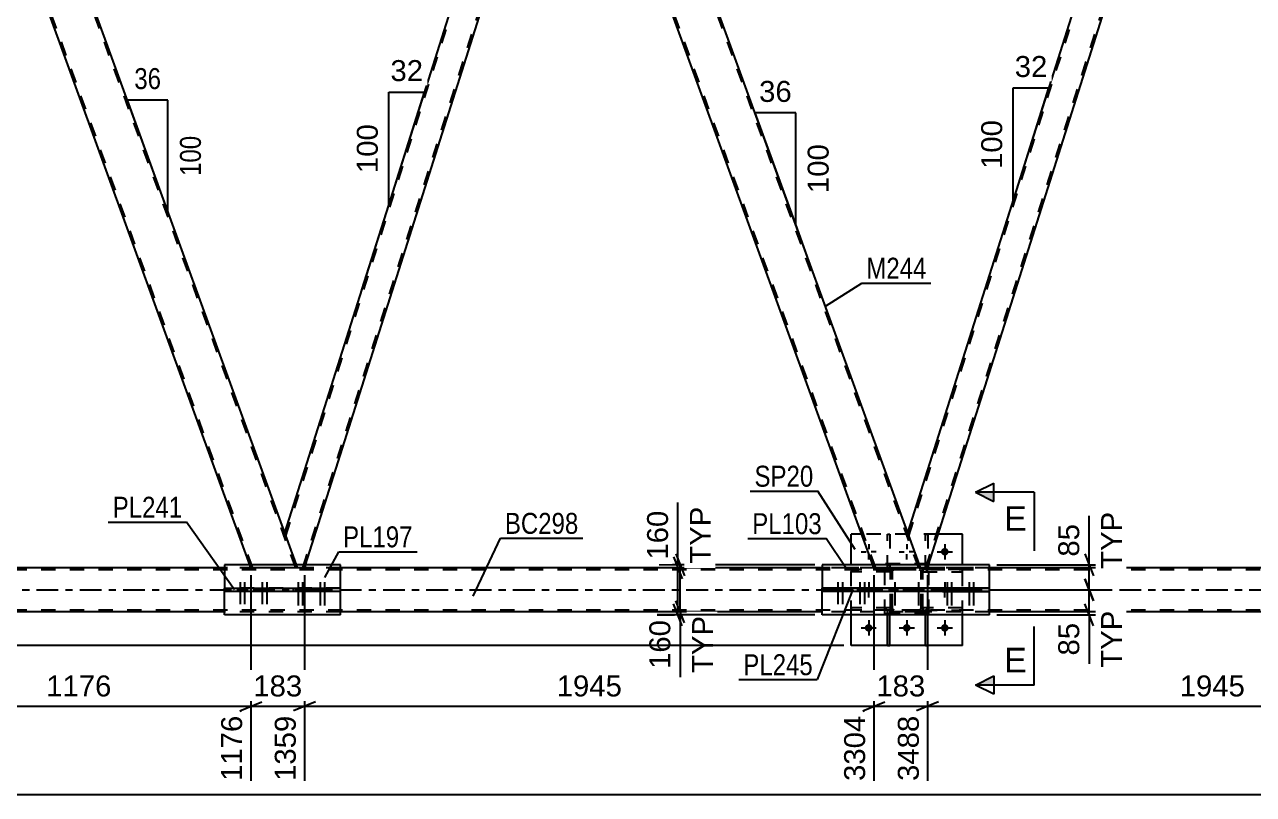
# Model space of a CAD drawing. Header units: millimetres. Extents: x -68 to 773, y -404 to 190.
# Drawn here: x 45.9 to 213.8, y -152.9 to -47.8 of the extents above; entities that cross this region are included whole.
import ezdxf

# ---------------------------------------------------------------- set-up
doc = ezdxf.new("R2010")
doc.units = ezdxf.units.MM
doc.linetypes.add('DXK_LINE_DOT2', pattern=[3.9198, 1.9599, -1.9599])
doc.linetypes.add('DXK_LINE_DOT3', pattern=[5.9187, 2.979, -0.9799, 0.9799, -0.9799])
doc.styles.add('Arial', font='ARIAL.TTF', dxfattribs={"height": 0.2})
doc.styles.add('Arial Narrow', font='ARIALN.TTF', dxfattribs={"height": 0.2})

# ---------------------------------------------------------------- blocks, each defined once
blk = doc.blocks.new('Part-318892922-3885 - 3449')
at = {"color": 7, "linetype": 'DXK_LINE_DOT2'}
for p, q in [((174.03, -122.23), (168.63, -122.23)), ((168.63, -122.23), (168.63, -122.55)), ((168.63, -122.55), (174.03, -122.55)), ((169.23, -122.55), (169.23, -122.23)), ((174.03, -122.55), (174.03, -122.23))]:
    blk.add_line(p, q, dxfattribs=at)
blk = doc.blocks.new('Bolt-318892922-3705 - 3449')
at = {"linetype": 'Continuous'}
for points in [[(172.3, -124.75), (171.58, -124.75), (171.58, -125.23), (172.3, -125.23)], [(172.9, -124.75), (172.18, -124.75), (172.18, -125.23), (172.9, -125.23)], [(175.31, -124.75), (174.59, -124.75), (174.59, -125.23), (175.31, -125.23)], [(175.91, -124.75), (175.19, -124.75), (175.19, -125.23), (175.91, -125.23)]]:
    blk.add_hatch(color=1, dxfattribs=at).paths.add_polyline_path(points)
at = {"color": 1, "linetype": 'Continuous'}
for p, q in [((171.94, -123.95), (171.94, -127.15)), ((172.54, -123.95), (172.54, -127.15)), ((174.95, -123.95), (174.95, -127.15)), ((175.55, -123.95), (175.55, -127.15)), ((171.58, -124.75), (171.58, -125.23)), ((172.18, -124.75), (172.18, -125.23)), ((172.3, -124.75), (172.3, -125.23)), ((172.9, -124.75), (172.9, -125.23)), ((174.59, -124.75), (174.59, -125.23)), ((175.19, -124.75), (175.19, -125.23)), ((175.31, -124.75), (175.31, -125.23)), ((175.91, -124.75), (175.91, -125.23))]:
    blk.add_line(p, q, dxfattribs=at)
blk = doc.blocks.new('Part-318892922-3559 - 3449')
at = {"color": 7, "linetype": 'DXK_LINE_DOT2'}
for p, q in [((39.87, -3), (33.49, -3)), ((33.64, -3.41), (33.49, -3)), ((77.06, -122), (33.74, -3)), ((82.94, -122), (39.62, -3)), ((40.02, -3.41), (39.87, -3)), ((76.81, -122), (76.66, -121.59)), ((83.19, -122), (76.81, -122)), ((83.19, -122), (83.05, -121.59))]:
    blk.add_line(p, q, dxfattribs=at)
at = {"color": 2, "linetype": 'Continuous'}
for p, q in [((76.66, -121.59), (33.64, -3.41)), ((83.05, -121.59), (40.02, -3.41))]:
    blk.add_line(p, q, dxfattribs=at)
blk = doc.blocks.new('Part-318892922-3564 - 3449')
at = {"color": 7, "linetype": 'DXK_LINE_DOT2'}
for p, q in [((125.02, -3), (118.63, -3)), ((118.78, -3.4), (118.63, -3)), ((162.2, -122), (118.89, -3)), ((168.07, -122), (124.76, -3)), ((125.16, -3.4), (125.02, -3)), ((161.94, -122), (161.79, -121.59)), ((168.33, -122), (161.94, -122)), ((168.33, -122), (168.18, -121.59))]:
    blk.add_line(p, q, dxfattribs=at)
at = {"color": 2, "linetype": 'Continuous'}
for p, q in [((161.79, -121.59), (118.78, -3.4)), ((168.18, -121.59), (125.16, -3.4))]:
    blk.add_line(p, q, dxfattribs=at)
blk = doc.blocks.new('Part-318892922-3977 - 3449')
at = {"color": 7, "linetype": 'DXK_LINE_DOT2'}
for p, q in [((164.1, -127.76), (163.78, -127.76)), ((163.78, -128.39), (163.78, -127.76)), ((163.78, -128.36), (164.1, -128.36)), ((164.1, -128.39), (164.1, -127.76))]:
    blk.add_line(p, q, dxfattribs=at)
at = {"color": 2, "linetype": 'Continuous'}
for p, q in [((163.78, -132.59), (163.78, -128.39)), ((164.1, -132.59), (164.1, -128.39)), ((163.78, -132.59), (164.1, -132.59))]:
    blk.add_line(p, q, dxfattribs=at)
blk = doc.blocks.new('Part-318892922-3979 - 3449')
at = {"color": 7, "linetype": 'DXK_LINE_DOT2'}
for p, q in [((169.43, -121.46), (163.43, -121.46)), ((163.43, -128.26), (163.43, -121.46)), ((169.43, -121.52), (169.43, -121.46)), ((169.43, -128.26), (169.43, -121.59)), ((169.43, -128.26), (163.43, -128.26))]:
    blk.add_line(p, q, dxfattribs=at)
at = {"color": 2, "linetype": 'Continuous'}
blk.add_line((169.43, -121.59), (169.43, -121.52), dxfattribs=at)
blk = doc.blocks.new('Part-318892922-4069 - 3449')
at = {"color": 7, "linetype": 'DXK_LINE_DOT2'}
for p, q in [((174.03, -127.43), (168.63, -127.43)), ((168.63, -127.43), (168.63, -127.75)), ((169.23, -127.75), (169.23, -127.43)), ((174.03, -127.75), (174.03, -127.43)), ((168.63, -127.75), (174.03, -127.75))]:
    blk.add_line(p, q, dxfattribs=at)
blk = doc.blocks.new('Part-318892922-3625 - 3449')
at = {"color": 2, "linetype": 'Continuous'}
for p, q in [((73.19, -124.75), (73.19, -124.75)), ((73.19, -124.75), (79.61, -124.75)), ((73.19, -125.23), (73.19, -124.75)), ((79.61, -125.23), (73.19, -125.23)), ((79.61, -124.75), (82.61, -124.75)), ((79.61, -124.75), (79.61, -125.23)), ((82.61, -125.23), (79.61, -125.23)), ((82.61, -124.75), (89.04, -124.75)), ((82.61, -124.75), (82.61, -125.23)), ((89.04, -125.23), (82.61, -125.23)), ((89.04, -124.75), (89.04, -124.75)), ((89.04, -125.23), (89.04, -124.75))]:
    blk.add_line(p, q, dxfattribs=at)
at = {"color": 7, "linetype": 'DXK_LINE_DOT2'}
for p, q in [((89.04, -124.75), (73.19, -124.75)), ((73.19, -124.75), (73.19, -124.75)), ((89.04, -125.23), (73.19, -125.23)), ((89.04, -124.75), (89.04, -124.75))]:
    blk.add_line(p, q, dxfattribs=at)
blk = doc.blocks.new('Bolt-318892922-3643 - 3449')
at = {"linetype": 'Continuous'}
for points in [[(83.62, -124.75), (82.9, -124.75), (82.9, -125.23), (83.62, -125.23)], [(84.22, -124.75), (83.5, -124.75), (83.5, -125.23), (84.22, -125.23)], [(86.63, -124.75), (85.91, -124.75), (85.91, -125.23), (86.63, -125.23)], [(87.23, -124.75), (86.51, -124.75), (86.51, -125.23), (87.23, -125.23)]]:
    blk.add_hatch(color=1, dxfattribs=at).paths.add_polyline_path(points)
at = {"color": 1, "linetype": 'Continuous'}
for p, q in [((83.26, -123.95), (83.26, -127.15)), ((83.86, -123.95), (83.86, -127.15)), ((86.27, -123.95), (86.27, -127.15)), ((86.87, -123.95), (86.87, -127.15)), ((82.9, -124.75), (82.9, -125.23)), ((83.5, -124.75), (83.5, -125.23)), ((83.62, -124.75), (83.62, -125.23)), ((84.22, -124.75), (84.22, -125.23)), ((85.91, -124.75), (85.91, -125.23)), ((86.51, -124.75), (86.51, -125.23)), ((86.63, -124.75), (86.63, -125.23)), ((87.23, -124.75), (87.23, -125.23))]:
    blk.add_line(p, q, dxfattribs=at)
blk = doc.blocks.new('Part-318892922-3648 - 3449')
at = {"color": 2, "linetype": 'Continuous'}
for p, q in [((177.72, -124.75), (154.86, -124.75)), ((154.86, -124.75), (154.86, -124.75)), ((154.86, -124.75), (163.02, -124.75)), ((154.86, -124.75), (154.86, -124.75)), ((154.86, -125.23), (154.86, -124.75)), ((163.02, -125.23), (154.86, -125.23)), ((163.02, -124.75), (169.82, -124.75)), ((163.02, -124.75), (163.02, -125.23)), ((169.82, -125.23), (163.02, -125.23)), ((169.82, -124.75), (171.31, -124.75)), ((169.82, -124.75), (169.82, -125.23)), ((171.31, -125.23), (169.82, -125.23)), ((171.31, -124.75), (177.72, -124.75)), ((171.31, -124.75), (171.31, -125.23)), ((171.31, -125.23), (177.72, -125.23)), ((177.72, -124.75), (177.72, -124.75)), ((177.72, -124.75), (177.72, -124.75)), ((177.72, -125.23), (177.72, -124.75))]:
    blk.add_line(p, q, dxfattribs=at)
at = {"color": 7, "linetype": 'DXK_LINE_DOT2'}
blk.add_line((177.72, -125.23), (154.86, -125.23), dxfattribs=at)
blk = doc.blocks.new('Part-318892922-3659 - 3449')
at = {"color": 2, "linetype": 'Continuous'}
for p, q in [((158.83, -121.59), (158.83, -117.39)), ((160.27, -117.39), (158.83, -117.39)), ((174.03, -117.39), (170.74, -117.39)), ((174.03, -121.59), (174.03, -117.39)), ((158.83, -132.59), (158.83, -128.39)), ((174.03, -132.59), (174.03, -128.39)), ((174.03, -132.59), (158.83, -132.59))]:
    blk.add_line(p, q, dxfattribs=at)
at = {"color": 7, "linetype": 'DXK_LINE_DOT2'}
for p, q in [((170.74, -117.39), (160.27, -117.39)), ((158.83, -128.39), (158.83, -121.59)), ((174.03, -128.39), (174.03, -121.59))]:
    blk.add_line(p, q, dxfattribs=at)
blk = doc.blocks.new('Part-318892922-3848 - 3449')
at = {"color": 7, "linetype": 'DXK_LINE_DOT2'}
for p, q in [((168.98, -122.24), (168.98, -117.39)), ((168.98, -117.39), (169.3, -117.39)), ((169.3, -117.39), (169.3, -122.24)), ((168.98, -121.64), (169.3, -121.64)), ((169.3, -122.24), (168.98, -122.24))]:
    blk.add_line(p, q, dxfattribs=at)
blk = doc.blocks.new('Bolt-318892922-3756 - 3449')
at = {"linetype": 'Continuous'}
for points in [[(75.71, -124.75), (74.99, -124.75), (74.99, -125.23), (75.71, -125.23)], [(76.31, -124.75), (75.59, -124.75), (75.59, -125.23), (76.31, -125.23)], [(78.73, -124.75), (78.01, -124.75), (78.01, -125.23), (78.73, -125.23)], [(79.33, -124.75), (78.61, -124.75), (78.61, -125.23), (79.33, -125.23)]]:
    blk.add_hatch(color=1, dxfattribs=at).paths.add_polyline_path(points)
at = {"color": 1, "linetype": 'Continuous'}
for p, q in [((75.35, -123.95), (75.35, -126.95)), ((75.95, -123.95), (75.95, -126.95)), ((78.37, -123.95), (78.37, -126.95)), ((78.97, -123.95), (78.97, -126.95)), ((74.99, -124.75), (74.99, -125.23)), ((75.59, -124.75), (75.59, -125.23)), ((75.71, -124.75), (75.71, -125.23)), ((76.31, -124.75), (76.31, -125.23)), ((78.01, -124.75), (78.01, -125.23)), ((78.61, -124.75), (78.61, -125.23)), ((78.73, -124.75), (78.73, -125.23)), ((79.33, -124.75), (79.33, -125.23))]:
    blk.add_line(p, q, dxfattribs=at)
blk = doc.blocks.new('Part-318892922-3920 - 3449')
at = {"color": 7, "linetype": 'DXK_LINE_DOT2'}
for p, q in [((692.96, -122.24), (29.76, -122.24)), ((692.96, -122), (73.19, -122)), ((89.04, -122), (73.19, -122)), ((177.72, -122), (154.86, -122)), ((692.96, -127.76), (29.76, -127.76)), ((89.04, -128), (73.19, -128)), ((177.72, -128), (154.86, -128))]:
    blk.add_line(p, q, dxfattribs=at)
at = {"color": 2, "linetype": 'Continuous'}
for p, q in [((73.19, -122), (33.76, -122)), ((154.86, -122), (89.04, -122)), ((243.43, -122), (177.72, -122)), ((73.19, -128), (33.76, -128)), ((154.86, -128), (89.04, -128)), ((243.43, -128), (177.72, -128))]:
    blk.add_line(p, q, dxfattribs=at)
at = {"color": 7, "linetype": 'DXK_LINE_DOT3'}
blk.add_line((29.76, -125), (692.96, -125), dxfattribs=at)
blk = doc.blocks.new('Bolt-318892922-3834 - 3449')
at = {"linetype": 'Continuous'}
for points in [[(165.18, -124.75), (164.46, -124.75), (164.46, -125.23), (165.18, -125.23)], [(165.18, -124.75), (164.46, -124.75), (164.46, -125.23), (165.18, -125.23)], [(168.38, -124.75), (167.66, -124.75), (167.66, -125.23), (168.38, -125.23)], [(168.38, -124.75), (167.66, -124.75), (167.66, -125.23), (168.38, -125.23)]]:
    blk.add_hatch(color=1, dxfattribs=at).paths.add_polyline_path(points)
at = {"color": 1, "linetype": 'Continuous'}
for p, q in [((164.82, -123.95), (164.82, -127.15)), ((164.82, -123.95), (164.82, -127.15)), ((168.02, -123.95), (168.02, -127.15)), ((168.02, -123.95), (168.02, -127.15)), ((164.46, -124.75), (164.46, -125.23)), ((164.46, -124.75), (164.46, -125.23)), ((165.18, -124.75), (165.18, -125.23)), ((165.18, -124.75), (165.18, -125.23)), ((167.66, -124.75), (167.66, -125.23)), ((167.66, -124.75), (167.66, -125.23)), ((168.38, -124.75), (168.38, -125.23)), ((168.38, -124.75), (168.38, -125.23))]:
    blk.add_line(p, q, dxfattribs=at)
blk = doc.blocks.new('Bolt-318892922-3835 - 3449')
at = {"linetype": 'Continuous'}
for points in [[(157.39, -124.75), (156.67, -124.75), (156.67, -125.23), (157.39, -125.23)], [(157.99, -124.75), (157.27, -124.75), (157.27, -125.23), (157.99, -125.23)], [(160.4, -124.75), (159.68, -124.75), (159.68, -125.23), (160.4, -125.23)], [(161, -124.75), (160.28, -124.75), (160.28, -125.23), (161, -125.23)]]:
    blk.add_hatch(color=1, dxfattribs=at).paths.add_polyline_path(points)
at = {"color": 1, "linetype": 'Continuous'}
for p, q in [((157.03, -123.95), (157.03, -126.95)), ((157.63, -123.95), (157.63, -126.95)), ((160.04, -123.95), (160.04, -126.95)), ((160.64, -123.95), (160.64, -126.95)), ((156.67, -124.75), (156.67, -125.23)), ((157.27, -124.75), (157.27, -125.23)), ((157.39, -124.75), (157.39, -125.23)), ((157.99, -124.75), (157.99, -125.23)), ((159.68, -124.75), (159.68, -125.23)), ((160.28, -124.75), (160.28, -125.23)), ((160.4, -124.75), (160.4, -125.23)), ((161, -124.75), (161, -125.23))]:
    blk.add_line(p, q, dxfattribs=at)
blk = doc.blocks.new('Part-318892922-3849 - 3449')
at = {"color": 7, "linetype": 'DXK_LINE_DOT2'}
for p, q in [((163.78, -122.24), (163.78, -117.39)), ((163.78, -117.39), (164.1, -117.39)), ((164.1, -117.39), (164.1, -122.24)), ((163.78, -121.64), (164.1, -121.64)), ((164.1, -122.24), (163.78, -122.24))]:
    blk.add_line(p, q, dxfattribs=at)
blk = doc.blocks.new('Part-318892922-3850 - 3449')
at = {"color": 7, "linetype": 'DXK_LINE_DOT2'}
for p, q in [((169.3, -127.76), (168.98, -127.76)), ((168.98, -128.39), (168.98, -127.76)), ((168.98, -128.36), (169.3, -128.36)), ((169.3, -128.39), (169.3, -127.76))]:
    blk.add_line(p, q, dxfattribs=at)
at = {"color": 2, "linetype": 'Continuous'}
for p, q in [((168.98, -132.59), (168.98, -128.39)), ((169.3, -132.59), (169.3, -128.39)), ((168.98, -132.59), (169.3, -132.59))]:
    blk.add_line(p, q, dxfattribs=at)
blk = doc.blocks.new('Part-318892922-3915 - 3449')
at = {"color": 2, "linetype": 'Continuous'}
for p, q in [((89.04, -121.59), (73.19, -121.59)), ((73.19, -121.59), (73.19, -124.75)), ((89.04, -124.75), (89.04, -121.59)), ((73.19, -128.39), (73.19, -125.23)), ((89.04, -128.39), (89.04, -125.23)), ((89.04, -128.39), (73.19, -128.39))]:
    blk.add_line(p, q, dxfattribs=at)
at = {"color": 7, "linetype": 'DXK_LINE_DOT2'}
for p, q in [((73.19, -125.23), (73.19, -124.75)), ((89.04, -125.23), (89.04, -124.75))]:
    blk.add_line(p, q, dxfattribs=at)
blk = doc.blocks.new('Part-318892922-3941 - 3449')
at = {"color": 2, "linetype": 'Continuous'}
for p, q in [((177.72, -121.59), (154.86, -121.59)), ((154.86, -121.59), (154.86, -124.75)), ((177.72, -124.75), (177.72, -121.59)), ((154.86, -128.39), (154.86, -125.23)), ((177.72, -128.39), (177.72, -125.23)), ((177.72, -128.39), (154.86, -128.39))]:
    blk.add_line(p, q, dxfattribs=at)
at = {"color": 7, "linetype": 'DXK_LINE_DOT2'}
for p, q in [((154.86, -125.23), (154.86, -124.75)), ((177.72, -125.23), (177.72, -124.75))]:
    blk.add_line(p, q, dxfattribs=at)
blk = doc.blocks.new('Part-318892922-3978 - 3449')
at = {"color": 7, "linetype": 'DXK_LINE_DOT2'}
for p, q in [((164.23, -122.47), (164.26, -122.29)), ((164.26, -122.29), (164.23, -122.47)), ((164.23, -127.51), (164.23, -122.47)), ((164.47, -122.47), (164.49, -122.38)), ((164.47, -127.51), (164.47, -122.47)), ((164.49, -122.38), (164.54, -122.31)), ((164.52, -122.03), (164.71, -121.99)), ((164.71, -121.99), (164.52, -122.03)), ((164.54, -122.31), (164.62, -122.25)), ((164.62, -122.25), (164.71, -122.23)), ((168.15, -121.99), (164.71, -121.99)), ((164.71, -122.23), (168.15, -122.23)), ((168.15, -121.99), (168.33, -122.03)), ((168.33, -122.03), (168.15, -121.99)), ((168.15, -122.23), (168.24, -122.25)), ((168.24, -122.25), (168.32, -122.31)), ((168.32, -122.31), (168.37, -122.38)), ((168.37, -122.38), (168.39, -122.47)), ((168.39, -127.51), (168.39, -122.47)), ((168.59, -122.29), (168.63, -122.47)), ((168.63, -122.47), (168.59, -122.29)), ((168.63, -127.51), (168.63, -122.47)), ((164.26, -127.7), (164.23, -127.51)), ((164.23, -127.51), (164.26, -127.7)), ((164.49, -127.61), (164.47, -127.51)), ((164.54, -127.68), (164.49, -127.61)), ((168.37, -127.61), (168.32, -127.68)), ((168.39, -127.51), (168.37, -127.61)), ((168.63, -127.51), (168.59, -127.7)), ((168.59, -127.7), (168.63, -127.51)), ((164.71, -127.99), (164.52, -127.96)), ((164.52, -127.96), (164.71, -127.99)), ((164.62, -127.74), (164.54, -127.68)), ((164.71, -127.75), (164.62, -127.74)), ((168.15, -127.75), (164.71, -127.75)), ((168.15, -127.99), (164.71, -127.99)), ((168.24, -127.74), (168.15, -127.75)), ((168.33, -127.96), (168.15, -127.99)), ((168.15, -127.99), (168.33, -127.96)), ((168.32, -127.68), (168.24, -127.74))]:
    blk.add_line(p, q, dxfattribs=at)
at = {"color": 7, "linetype": 'DXK_LINE_DOT3'}
blk.add_line((166.43, -124.99), (166.43, -124.99), dxfattribs=at)
at = {"color": 7, "linetype": 'DXK_LINE_DOT2'}
for centre, start, end in [((164.71, -122.47), 112.5, 157.5), ((164.71, -122.47), 112.5, 157.5), ((168.15, -122.47), 22.5, 67.5), ((168.15, -122.47), 22.5, 67.5), ((164.71, -127.51), 202.5, 247.5), ((164.71, -127.51), 202.5, 247.5), ((168.15, -127.51), 292.5, 337.5), ((168.15, -127.51), 292.5, 337.5)]:
    blk.add_arc(centre, 0.48, start, end, dxfattribs=at)
blk = doc.blocks.new('Part-318892922-4004 - 3449')
at = {"color": 7, "linetype": 'DXK_LINE_DOT2'}
for p, q in [((166.73, -117.6), (203.07, -3)), ((202.69, -3.4), (202.82, -3)), ((203.77, -3), (202.82, -3)), ((205.5, -7.77), (203.77, -3)), ((169.03, -122), (205.37, -7.4)), ((168.33, -122), (166.59, -117.23)), ((169.28, -122), (168.33, -122)), ((169.41, -121.59), (169.28, -122))]:
    blk.add_line(p, q, dxfattribs=at)
at = {"color": 2, "linetype": 'Continuous'}
for p, q in [((166.59, -117.23), (202.69, -3.4)), ((169.41, -121.59), (205.5, -7.77))]:
    blk.add_line(p, q, dxfattribs=at)
blk = doc.blocks.new('Part-318892922-4009 - 3449')
at = {"color": 7, "linetype": 'DXK_LINE_DOT2'}
for p, q in [((81.59, -117.6), (117.93, -3)), ((117.55, -3.4), (117.68, -3)), ((118.63, -3), (117.68, -3)), ((120.37, -7.77), (118.63, -3)), ((83.89, -122), (120.23, -7.4)), ((83.19, -122), (81.46, -117.23)), ((84.14, -122), (83.19, -122)), ((84.27, -121.59), (84.14, -122))]:
    blk.add_line(p, q, dxfattribs=at)
at = {"color": 2, "linetype": 'Continuous'}
for p, q in [((81.46, -117.23), (117.55, -3.4)), ((84.27, -121.59), (120.37, -7.77))]:
    blk.add_line(p, q, dxfattribs=at)
blk = doc.blocks.new('Part-318892922-4070 - 3449')
at = {"color": 7, "linetype": 'DXK_LINE_DOT2'}
for p, q in [((164.23, -122.23), (158.83, -122.23)), ((158.83, -122.23), (158.83, -122.55)), ((164.23, -122.55), (158.83, -122.55)), ((163.63, -122.55), (163.63, -122.23)), ((164.23, -122.55), (164.23, -122.23))]:
    blk.add_line(p, q, dxfattribs=at)
blk = doc.blocks.new('Part-318892922-4071 - 3449')
at = {"color": 7, "linetype": 'DXK_LINE_DOT2'}
for p, q in [((164.23, -127.43), (158.83, -127.43)), ((158.83, -127.43), (158.83, -127.75)), ((163.63, -127.75), (163.63, -127.43)), ((164.23, -127.75), (164.23, -127.43)), ((164.23, -127.75), (158.83, -127.75))]:
    blk.add_line(p, q, dxfattribs=at)
blk = doc.blocks.new('Part-318892922-4081 - 3449')
at = {"color": 7, "linetype": 'DXK_LINE_DOT2'}
for p, q in [((210.15, -3), (203.77, -3)), ((203.91, -3.4), (203.77, -3)), ((247.33, -122), (204.02, -3)), ((253.21, -122), (209.9, -3)), ((210.3, -3.4), (210.15, -3)), ((247.08, -122), (246.93, -121.59)), ((253.46, -122), (247.08, -122)), ((253.46, -122), (253.31, -121.59))]:
    blk.add_line(p, q, dxfattribs=at)
at = {"color": 2, "linetype": 'Continuous'}
for p, q in [((246.93, -121.59), (203.91, -3.4)), ((253.31, -121.59), (210.3, -3.4))]:
    blk.add_line(p, q, dxfattribs=at)
blk = doc.blocks.new('Bolt-318892922-4109 - 3449')
at = {"linetype": 'Continuous'}
for points in [[(172.15, -119.79, -1), (171.11, -119.79, -1)], [(161.75, -130.19, -1), (160.71, -130.19, -1)], [(166.95, -130.19, -1), (165.91, -130.19, -1)], [(172.15, -130.19, -1), (171.11, -130.19, -1)]]:
    blk.add_hatch(color=1, dxfattribs=at).paths.add_polyline_path(points)
at = {"color": 1, "linetype": 'Continuous'}
for p, q in [((161.23, -118.75), (161.23, -119.45)), ((166.43, -118.75), (166.43, -119.45)), ((171.63, -118.75), (171.63, -120.83)), ((160.19, -119.79), (160.88, -119.79)), ((161.23, -120.83), (161.23, -120.14)), ((162.27, -119.79), (161.58, -119.79)), ((165.39, -119.79), (166.08, -119.79)), ((166.43, -120.83), (166.43, -120.14)), ((167.47, -119.79), (166.78, -119.79)), ((170.59, -119.79), (172.67, -119.79)), ((161.23, -123.95), (161.23, -124.65)), ((171.63, -123.95), (171.63, -124.65)), ((160.19, -124.99), (160.88, -124.99)), ((161.23, -126.03), (161.23, -125.34)), ((162.27, -124.99), (161.58, -124.99)), ((170.59, -124.99), (171.28, -124.99)), ((171.63, -126.03), (171.63, -125.34)), ((172.67, -124.99), (171.98, -124.99)), ((161.23, -129.15), (161.23, -131.23)), ((166.43, -129.15), (166.43, -131.23)), ((171.63, -129.15), (171.63, -131.23)), ((160.19, -130.19), (162.27, -130.19)), ((165.39, -130.19), (167.47, -130.19)), ((170.59, -130.19), (172.67, -130.19))]:
    blk.add_line(p, q, dxfattribs=at)
blk = doc.blocks.new('StraightDimension-318892922-4733 - 3449')
at = {"color": 7, "linetype": 'Continuous'}
for p, q in [((134.87, -120.09), (136.07, -123.09)), ((153.86, -121.59), (132.62, -121.59)), ((135.47, -128), (135.47, -121.59)), ((136.07, -129.5), (134.87, -126.5)), ((153.86, -128), (132.62, -128))]:
    blk.add_line(p, q, dxfattribs=at)
at = {"color": 0}
blk.add_wipeout([(134.72, -128.52), (130.52, -128.52), (130.52, -136.4), (134.72, -136.4)], dxfattribs=at)
at = {"color": 0, "linetype": 'Continuous'}
blk.add_wipeout([(140.57, -127.97), (136.37, -127.97), (136.37, -136.95), (140.57, -136.95)], dxfattribs=at)
at = {"color": 7, "linetype": 'Continuous'}
blk.add_line((135.47, -128), (135.47, -136.92), dxfattribs=at)
blk.add_line((135.47, -128), (135.47, -136.92), dxfattribs=at)
at = {"color": 3, "style": 'Arial'}
blk.add_text('160', height=2.865, rotation=90.0002, dxfattribs=at).set_placement((134.12, -135.8))
at = {"color": 3, "linetype": 'Continuous', "style": 'Arial'}
blk.add_text('TYP', height=2.865, rotation=90.0002, dxfattribs=at).set_placement((139.97, -136.35))
blk = doc.blocks.new('StraightDimension-318892922-5211 - 3449')
at = {"color": 7, "linetype": 'Continuous'}
for p, q in [((169.28, -123), (169.28, -151.09)), ((247.08, -123), (247.08, -151.09)), ((170.78, -140.3), (167.78, -141.5)), ((169.28, -140.9), (247.08, -140.9)), ((245.58, -141.5), (248.58, -140.3))]:
    blk.add_line(p, q, dxfattribs=at)
at = {"color": 0}
blk.add_wipeout([(213.22, -140.15), (213.22, -135.95), (203.13, -135.95), (203.13, -140.15)], dxfattribs=at)
at = {"color": 0, "linetype": 'Continuous'}
blk.add_wipeout([(246.48, -141.6), (242.28, -141.6), (242.28, -151.69), (246.48, -151.69)], dxfattribs=at)
at = {"color": 3, "style": 'Arial'}
blk.add_text('1945', height=2.865, dxfattribs=at).set_placement((203.73, -139.55))
at = {"color": 3, "linetype": 'Continuous', "style": 'Arial'}
blk.add_text('5433', height=2.865, rotation=90.0002, dxfattribs=at).set_placement((245.88, -151.09))
blk = doc.blocks.new('StraightDimension-318892922-5066 - 3449')
at = {"color": 7, "linetype": 'Continuous'}
blk.add_line((157.83, -132.59), (-34.13, -132.59), dxfattribs=at)
blk = doc.blocks.new('StraightDimension-318892922-4974 - 3449')
at = {"color": 7, "linetype": 'Continuous'}
blk.add_line((-0.64, -152.93), (705.86, -152.93), dxfattribs=at)
blk = doc.blocks.new('StraightDimension-318892922-5163 - 3449')
at = {"color": 7, "linetype": 'Continuous'}
for p, q in [((84.14, -123), (84.14, -151.09)), ((161.94, -123), (161.94, -151.09)), ((85.64, -140.3), (82.64, -141.5)), ((84.14, -140.9), (161.94, -140.9)), ((160.44, -141.5), (163.44, -140.3))]:
    blk.add_line(p, q, dxfattribs=at)
at = {"color": 0}
blk.add_wipeout([(128.09, -140.15), (128.09, -135.95), (118, -135.95), (118, -140.15)], dxfattribs=at)
at = {"color": 0, "linetype": 'Continuous'}
blk.add_wipeout([(161.34, -141.6), (157.14, -141.6), (157.14, -151.69), (161.34, -151.69)], dxfattribs=at)
at = {"color": 3, "style": 'Arial'}
blk.add_text('1945', height=2.865, dxfattribs=at).set_placement((118.6, -139.55))
at = {"color": 3, "linetype": 'Continuous', "style": 'Arial'}
blk.add_text('3304', height=2.865, rotation=90.0002, dxfattribs=at).set_placement((160.74, -151.09))
blk = doc.blocks.new('AngleDimension-318892922-4260 - 3449')
at = {"color": 7, "linetype": 'Continuous'}
for p, q in [((151.26, -59.87), (145.72, -59.87)), ((151.26, -75.1), (145.72, -59.87)), ((151.26, -75.1), (151.26, -59.87)), ((153.3, -80.7), (151.26, -75.1))]:
    blk.add_line(p, q, dxfattribs=at)
at = {"color": 0}
for points in [[(151.31, -58.97), (151.31, -54.77), (145.66, -54.77), (145.66, -58.97)], [(156.36, -63.55), (152.16, -63.55), (152.16, -71.42), (156.36, -71.42)]]:
    blk.add_wipeout(points, dxfattribs=at)
at = {"color": 3, "style": 'Arial'}
blk.add_text('36', height=2.865, dxfattribs=at).set_placement((146.26, -58.37))
blk.add_text('100', height=2.865, rotation=90.0002, dxfattribs=at).set_placement((155.76, -70.82))
blk = doc.blocks.new('StraightDimension-318892922-4310 - 3449')
at = {"color": 7, "linetype": 'Continuous'}
for p, q in [((134.56, -120.5), (135.76, -123.5)), ((153.86, -122), (132.31, -122)), ((135.16, -128.39), (135.16, -122)), ((135.76, -129.89), (134.56, -126.89)), ((153.86, -128.39), (132.31, -128.39))]:
    blk.add_line(p, q, dxfattribs=at)
at = {"color": 0}
blk.add_wipeout([(134.41, -113.6), (130.21, -113.6), (130.21, -121.47), (134.41, -121.47)], dxfattribs=at)
at = {"color": 0, "linetype": 'Continuous'}
blk.add_wipeout([(140.26, -113.05), (136.06, -113.05), (136.06, -122.03), (140.26, -122.03)], dxfattribs=at)
at = {"color": 7, "linetype": 'Continuous'}
blk.add_line((135.16, -122), (135.16, -113.08), dxfattribs=at)
blk.add_line((135.16, -122), (135.16, -113.08), dxfattribs=at)
at = {"color": 3, "linetype": 'Continuous', "style": 'Arial'}
blk.add_text('TYP', height=2.865, rotation=90.0002, dxfattribs=at).set_placement((139.66, -121.43))
at = {"color": 3, "style": 'Arial'}
blk.add_text('160', height=2.865, rotation=90.0002, dxfattribs=at).set_placement((133.81, -120.87))
blk = doc.blocks.new('AngleDimension-318892922-4210 - 3449')
at = {"color": 7, "linetype": 'Continuous'}
for p, q in [((95.65, -57.03), (100.55, -57.03)), ((95.65, -72.48), (100.55, -57.03)), ((95.65, -72.48), (95.65, -57.03)), ((91.98, -84.05), (95.65, -72.48))]:
    blk.add_line(p, q, dxfattribs=at)
at = {"color": 0}
for points in [[(100.92, -56.13), (100.92, -51.93), (95.28, -51.93), (95.28, -56.13)], [(94.75, -60.82), (90.55, -60.82), (90.55, -68.69), (94.75, -68.69)]]:
    blk.add_wipeout(points, dxfattribs=at)
at = {"color": 3, "style": 'Arial'}
blk.add_text('32', height=2.865, dxfattribs=at).set_placement((95.88, -55.53))
blk.add_text('100', height=2.865, rotation=90.0002, dxfattribs=at).set_placement((94.15, -68.09))
blk = doc.blocks.new('StraightDimension-318892922-4336 - 3449')
at = {"color": 7, "linetype": 'Continuous'}
for p, q in [((190.75, -123.49), (191.95, -126.49)), ((178.72, -124.99), (193.75, -124.99)), ((191.35, -128.39), (191.35, -124.99)), ((191.95, -129.89), (190.75, -126.89)), ((178.72, -128.39), (193.75, -128.39))]:
    blk.add_line(p, q, dxfattribs=at)
at = {"color": 0, "linetype": 'Continuous'}
blk.add_wipeout([(196.45, -127.25), (192.25, -127.25), (192.25, -136.23), (196.45, -136.23)], dxfattribs=at)
at = {"color": 0}
blk.add_wipeout([(190.6, -128.91), (186.4, -128.91), (186.4, -134.56), (190.6, -134.56)], dxfattribs=at)
at = {"color": 7, "linetype": 'Continuous'}
blk.add_line((191.35, -128.39), (191.35, -135.09), dxfattribs=at)
blk.add_line((191.35, -128.39), (191.35, -135.09), dxfattribs=at)
at = {"color": 3, "linetype": 'Continuous', "style": 'Arial'}
blk.add_text('TYP', height=2.865, rotation=90.0002, dxfattribs=at).set_placement((195.85, -135.63))
at = {"color": 3, "style": 'Arial'}
blk.add_text('85', height=2.865, rotation=90.0002, dxfattribs=at).set_placement((190, -133.96))
blk = doc.blocks.new('AngleDimension-318892922-4674 - 3449')
at = {"color": 7, "linetype": 'Continuous'}
for p, q in [((180.97, -56.47), (185.86, -56.47)), ((180.97, -71.91), (185.86, -56.47)), ((180.97, -71.91), (180.97, -56.47)), ((180.24, -74.19), (180.97, -71.91))]:
    blk.add_line(p, q, dxfattribs=at)
at = {"color": 0}
for points in [[(186.24, -55.57), (186.24, -51.37), (180.59, -51.37), (180.59, -55.57)], [(180.07, -60.26), (175.87, -60.26), (175.87, -68.13), (180.07, -68.13)]]:
    blk.add_wipeout(points, dxfattribs=at)
at = {"color": 3, "style": 'Arial'}
blk.add_text('32', height=2.865, dxfattribs=at).set_placement((181.19, -54.97))
blk.add_text('100', height=2.865, rotation=90.0002, dxfattribs=at).set_placement((179.47, -67.53))
blk = doc.blocks.new('StraightDimension-318892922-5131 - 3449')
at = {"color": 7, "linetype": 'Continuous'}
for p, q in [((76.81, -123), (76.81, -151.09)), ((29.76, -129), (29.76, -144.42)), ((31.26, -140.3), (28.26, -141.5)), ((29.76, -140.9), (76.81, -140.9)), ((75.31, -141.5), (78.31, -140.3))]:
    blk.add_line(p, q, dxfattribs=at)
at = {"color": 0}
blk.add_wipeout([(58.33, -140.15), (58.33, -135.95), (48.24, -135.95), (48.24, -140.15)], dxfattribs=at)
at = {"color": 0, "linetype": 'Continuous'}
for points in [[(29.16, -141.6), (24.96, -141.6), (24.96, -145.02), (29.16, -145.02)], [(76.21, -141.6), (72.01, -141.6), (72.01, -151.69), (76.21, -151.69)]]:
    blk.add_wipeout(points, dxfattribs=at)
at = {"color": 3, "style": 'Arial'}
blk.add_text('1176', height=2.865, dxfattribs=at).set_placement((48.84, -139.55))
at = {"color": 3, "linetype": 'Continuous', "style": 'Arial'}
for s, height, p in [('0', 2.87, (28.56, -144.42)), ('1176', 2.865, (75.61, -151.09))]:
    blk.add_text(s, height=height, rotation=90.0002, dxfattribs=at).set_placement(p)
blk = doc.blocks.new('AngleDimension-318892922-14001 - 3449')
at = {"color": 7, "linetype": 'Continuous'}
for p, q in [((64.11, -69.57), (59.94, -58.12)), ((65.48, -58.12), (59.94, -58.12)), ((65.48, -73.34), (59.94, -58.12)), ((65.48, -73.34), (65.48, -58.12))]:
    blk.add_line(p, q, dxfattribs=at)
at = {"color": 0}
for points in [[(65.14, -57.22), (65.14, -53.02), (60.28, -53.02), (60.28, -57.22)], [(70.58, -62.39), (66.38, -62.39), (66.38, -69.08), (70.58, -69.08)]]:
    blk.add_wipeout(points, dxfattribs=at)
at = {"color": 3, "style": 'Arial Narrow'}
blk.add_text('36', height=2.863, dxfattribs=at).set_placement((60.88, -56.62))
blk.add_text('100', height=2.863, rotation=90.0002, dxfattribs=at).set_placement((69.98, -68.48))
blk = doc.blocks.new('StraightDimension-318892922-4327 - 3449')
at = {"color": 7, "linetype": 'Continuous'}
for p, q in [((190.75, -120.09), (191.95, -123.09)), ((178.72, -121.59), (193.75, -121.59)), ((191.35, -124.99), (191.35, -121.59)), ((191.95, -126.49), (190.75, -123.49)), ((178.72, -124.99), (193.75, -124.99))]:
    blk.add_line(p, q, dxfattribs=at)
at = {"color": 0, "linetype": 'Continuous'}
blk.add_wipeout([(196.45, -113.75), (192.25, -113.75), (192.25, -122.73), (196.45, -122.73)], dxfattribs=at)
at = {"color": 0}
blk.add_wipeout([(190.6, -115.42), (186.4, -115.42), (186.4, -121.06), (190.6, -121.06)], dxfattribs=at)
at = {"color": 7, "linetype": 'Continuous'}
blk.add_line((191.35, -121.59), (191.35, -114.89), dxfattribs=at)
blk.add_line((191.35, -121.59), (191.35, -114.89), dxfattribs=at)
at = {"color": 3, "linetype": 'Continuous', "style": 'Arial'}
blk.add_text('TYP', height=2.865, rotation=90.0002, dxfattribs=at).set_placement((195.85, -122.13))
at = {"color": 3, "style": 'Arial'}
blk.add_text('85', height=2.865, rotation=90.0002, dxfattribs=at).set_placement((190, -120.46))
blk = doc.blocks.new('StraightDimension-318892922-5143 - 3449')
at = {"color": 7, "linetype": 'Continuous'}
for p, q in [((76.81, -123), (76.81, -151.09)), ((84.14, -123), (84.14, -151.09)), ((75.31, -141.5), (78.31, -140.3)), ((76.81, -140.9), (84.14, -140.9)), ((85.64, -140.3), (82.64, -141.5))]:
    blk.add_line(p, q, dxfattribs=at)
at = {"color": 0}
blk.add_wipeout([(84.41, -140.15), (84.41, -135.95), (76.54, -135.95), (76.54, -140.15)], dxfattribs=at)
at = {"color": 0, "linetype": 'Continuous'}
blk.add_wipeout([(83.54, -141.6), (79.34, -141.6), (79.34, -151.69), (83.54, -151.69)], dxfattribs=at)
at = {"color": 3, "style": 'Arial'}
blk.add_text('183', height=2.865, dxfattribs=at).set_placement((77.14, -139.55))
at = {"color": 3, "linetype": 'Continuous', "style": 'Arial'}
blk.add_text('1359', height=2.865, rotation=90.0002, dxfattribs=at).set_placement((82.94, -151.09))
blk = doc.blocks.new('StraightDimension-318892922-5187 - 3449')
at = {"color": 7, "linetype": 'Continuous'}
for p, q in [((161.94, -123), (161.94, -151.09)), ((169.28, -123), (169.28, -151.09)), ((160.44, -141.5), (163.44, -140.3)), ((161.94, -140.9), (169.28, -140.9)), ((170.78, -140.3), (167.78, -141.5))]:
    blk.add_line(p, q, dxfattribs=at)
at = {"color": 0}
blk.add_wipeout([(169.55, -140.15), (169.55, -135.95), (161.68, -135.95), (161.68, -140.15)], dxfattribs=at)
at = {"color": 0, "linetype": 'Continuous'}
blk.add_wipeout([(168.68, -141.6), (164.48, -141.6), (164.48, -151.69), (168.68, -151.69)], dxfattribs=at)
at = {"color": 3, "style": 'Arial'}
blk.add_text('183', height=2.865, dxfattribs=at).set_placement((162.28, -139.55))
at = {"color": 3, "linetype": 'Continuous', "style": 'Arial'}
blk.add_text('3488', height=2.865, rotation=90.0002, dxfattribs=at).set_placement((168.08, -151.09))
blk = doc.blocks.new('Mark-318892922-3560 - 3449')
at = {"color": 0}
blk.add_wipeout([(169.14, -82.51), (169.14, -79.51), (160.91, -79.51), (160.91, -82.51)], dxfattribs=at)
blk.add_wipeout([(169.14, -82.51), (169.14, -79.51), (160.91, -79.51), (160.91, -82.51)], dxfattribs=at)
at = {"color": 30, "linetype": 'Continuous'}
for p, q in [((155.33, -86.28), (160.31, -83.11)), ((160.31, -83.11), (169.74, -83.11))]:
    blk.add_line(p, q, dxfattribs=at)
at = {"color": 3, "style": 'Arial Narrow'}
blk.add_text('M244', height=2.863, dxfattribs=at).set_placement((160.91, -82.51))
blk = doc.blocks.new('Mark-318892922-3655 - 3449')
at = {"color": 0}
blk.add_wipeout([(153.67, -110.91), (153.67, -107.91), (145.63, -107.91), (145.63, -110.91)], dxfattribs=at)
blk.add_wipeout([(153.67, -110.91), (153.67, -107.91), (145.63, -107.91), (145.63, -110.91)], dxfattribs=at)
at = {"color": 30, "linetype": 'Continuous'}
for p in [(145.03, -111.51), (159.37, -119.49)]:
    blk.add_line(p, (154.27, -111.51), dxfattribs=at)
at = {"color": 3, "style": 'Arial Narrow'}
blk.add_text('SP20', height=2.863, dxfattribs=at).set_placement((145.63, -110.91))
blk = doc.blocks.new('Mark-318892922-3621 - 3449')
at = {"color": 0}
blk.add_wipeout([(67.43, -115.15), (67.43, -112.15), (57.93, -112.15), (57.93, -115.15)], dxfattribs=at)
blk.add_wipeout([(67.43, -115.15), (67.43, -112.15), (57.93, -112.15), (57.93, -115.15)], dxfattribs=at)
at = {"color": 30, "linetype": 'Continuous'}
for p in [(57.33, -115.75), (74.59, -124.98)]:
    blk.add_line(p, (68.03, -115.75), dxfattribs=at)
at = {"color": 3, "style": 'Arial Narrow'}
blk.add_text('PL241', height=2.863, dxfattribs=at).set_placement((57.93, -115.15))
blk = doc.blocks.new('Mark-318892922-3644 - 3449')
at = {"color": 0}
blk.add_wipeout([(153.61, -136.65), (153.61, -133.65), (144.1, -133.65), (144.1, -136.65)], dxfattribs=at)
blk.add_wipeout([(153.61, -136.65), (153.61, -133.65), (144.1, -133.65), (144.1, -136.65)], dxfattribs=at)
at = {"color": 30, "linetype": 'Continuous'}
for p in [(159.05, -124.94), (143.5, -137.25)]:
    blk.add_line(p, (154.21, -137.25), dxfattribs=at)
at = {"color": 3, "style": 'Arial Narrow'}
blk.add_text('PL245', height=2.863, dxfattribs=at).set_placement((144.1, -136.65))
blk = doc.blocks.new('Mark-318892922-3916 - 3449')
at = {"color": 0}
blk.add_wipeout([(121.57, -117.35), (121.57, -114.35), (111.52, -114.35), (111.52, -117.35)], dxfattribs=at)
blk.add_wipeout([(121.57, -117.35), (121.57, -114.35), (111.52, -114.35), (111.52, -117.35)], dxfattribs=at)
at = {"color": 30, "linetype": 'Continuous'}
for p, q in [((107.2, -125.87), (110.92, -117.95)), ((110.92, -117.95), (122.17, -117.95))]:
    blk.add_line(p, q, dxfattribs=at)
at = {"color": 3, "style": 'Arial Narrow'}
blk.add_text('BC298', height=2.863, dxfattribs=at).set_placement((111.52, -117.35))
blk = doc.blocks.new('Mark-318892922-3911 - 3449')
at = {"color": 0}
blk.add_wipeout([(98.92, -119.19), (98.92, -116.19), (89.41, -116.19), (89.41, -119.19)], dxfattribs=at)
blk.add_wipeout([(98.92, -119.19), (98.92, -116.19), (89.41, -116.19), (89.41, -119.19)], dxfattribs=at)
at = {"color": 30, "linetype": 'Continuous'}
for p, q in [((86.9, -123.32), (88.81, -119.79)), ((88.81, -119.79), (99.52, -119.79))]:
    blk.add_line(p, q, dxfattribs=at)
at = {"color": 3, "style": 'Arial Narrow'}
blk.add_text('PL197', height=2.863, dxfattribs=at).set_placement((89.41, -119.19))
blk = doc.blocks.new('Mark-318892922-4196 - 3449')
at = {"color": 0, "linetype": 'Continuous'}
blk.add_wipeout([(154.82, -117.39), (154.82, -114.39), (145.32, -114.39), (145.32, -117.39)], dxfattribs=at)
blk.add_wipeout([(154.82, -117.39), (154.82, -114.39), (145.32, -114.39), (145.32, -117.39)], dxfattribs=at)
at = {"color": 30, "linetype": 'Continuous'}
for p in [(144.72, -117.99), (158.09, -121.97)]:
    blk.add_line(p, (155.42, -117.99), dxfattribs=at)
at = {"color": 3, "linetype": 'Continuous', "style": 'Arial Narrow'}
blk.add_text('PL103', height=2.863, dxfattribs=at).set_placement((145.32, -117.39))
blk = doc.blocks.new('SectionMark-318892922-5444 - 3449')
at = {"linetype": 'Continuous'}
for points in [[(178.34, -111.66), (178.34, -112.91), (175.84, -111.66)], [(178.34, -136.75), (178.34, -138), (175.84, -138)]]:
    blk.add_hatch(color=6, dxfattribs=at).paths.add_polyline_path(points)
at = {"color": 6, "linetype": 'Continuous'}
for p, q in [((175.84, -111.66), (178.34, -110.41)), ((178.34, -112.91), (178.34, -110.41)), ((183.84, -111.66), (175.84, -111.66)), ((175.84, -111.66), (178.34, -112.91)), ((183.84, -111.66), (183.84, -119.66)), ((183.84, -138), (183.84, -130)), ((175.84, -138), (178.34, -136.75)), ((178.34, -136.75), (178.34, -139.25)), ((183.84, -138), (175.84, -138)), ((178.34, -139.25), (175.84, -138))]:
    blk.add_line(p, q, dxfattribs=at)
at = {"color": 0, "linetype": 'Continuous'}
for points in [[(182.84, -116.91), (182.84, -113.41), (179.73, -113.41), (179.73, -116.91)], [(182.84, -136.25), (182.84, -132.75), (179.73, -132.75), (179.73, -136.25)]]:
    blk.add_wipeout(points, dxfattribs=at)
at = {"color": 3, "linetype": 'Continuous', "style": 'Arial'}
for p in [(179.73, -116.91), (179.73, -136.25)]:
    blk.add_text('E', height=3.34, dxfattribs=at).set_placement(p)

msp = doc.modelspace()

# ---------------------------------------------------------------- block references
for name in ['Part-318892922-3559 - 3449', 'Part-318892922-4009 - 3449', 'Part-318892922-3564 - 3449', 'Part-318892922-4004 - 3449', 'Part-318892922-4081 - 3449', 'Part-318892922-3659 - 3449', 'Part-318892922-3849 - 3449', 'Part-318892922-3848 - 3449', 'Bolt-318892922-4109 - 3449', 'Part-318892922-3920 - 3449', 'Part-318892922-3915 - 3449', 'Part-318892922-3941 - 3449', 'Part-318892922-4070 - 3449', 'Part-318892922-3979 - 3449', 'Part-318892922-3978 - 3449', 'Part-318892922-3885 - 3449', 'Bolt-318892922-3756 - 3449', 'Bolt-318892922-3643 - 3449', 'Bolt-318892922-3835 - 3449', 'Bolt-318892922-3834 - 3449', 'Bolt-318892922-3705 - 3449', 'Part-318892922-3625 - 3449', 'Part-318892922-3648 - 3449', 'Part-318892922-4071 - 3449', 'Part-318892922-4069 - 3449', 'Part-318892922-3977 - 3449', 'Part-318892922-3850 - 3449']:
    msp.add_blockref(name, (0, 0))

# ---------------------------------------------------------------- next in the draw order: block references
for name in ['StraightDimension-318892922-4733 - 3449', 'StraightDimension-318892922-5211 - 3449']:
    msp.add_blockref(name, (0, 0))

# ---------------------------------------------------------------- next in the draw order: block references
msp.add_blockref('StraightDimension-318892922-5066 - 3449', (0, 0))

# ---------------------------------------------------------------- next in the draw order: block references
msp.add_blockref('StraightDimension-318892922-4974 - 3449', (0, 0))

# ---------------------------------------------------------------- next in the draw order: block references
for name in ['AngleDimension-318892922-4210 - 3449', 'AngleDimension-318892922-4674 - 3449', 'AngleDimension-318892922-14001 - 3449', 'AngleDimension-318892922-4260 - 3449', 'StraightDimension-318892922-5131 - 3449', 'StraightDimension-318892922-5163 - 3449', 'StraightDimension-318892922-4336 - 3449']:
    msp.add_blockref(name, (0, 0))

# ---------------------------------------------------------------- next in the draw order: block references
for name in ['Mark-318892922-3560 - 3449', 'StraightDimension-318892922-4310 - 3449', 'StraightDimension-318892922-4327 - 3449', 'Mark-318892922-3916 - 3449', 'Mark-318892922-3911 - 3449', 'StraightDimension-318892922-5143 - 3449', 'StraightDimension-318892922-5187 - 3449']:
    msp.add_blockref(name, (0, 0))

# ---------------------------------------------------------------- next in the draw order: block references
for name in ['Mark-318892922-3655 - 3449', 'SectionMark-318892922-5444 - 3449', 'Mark-318892922-3621 - 3449', 'Mark-318892922-3644 - 3449']:
    msp.add_blockref(name, (0, 0))

# ---------------------------------------------------------------- next in the draw order: block references
msp.add_blockref('Mark-318892922-4196 - 3449', (0, 0))

doc.saveas('drawing.dxf')
